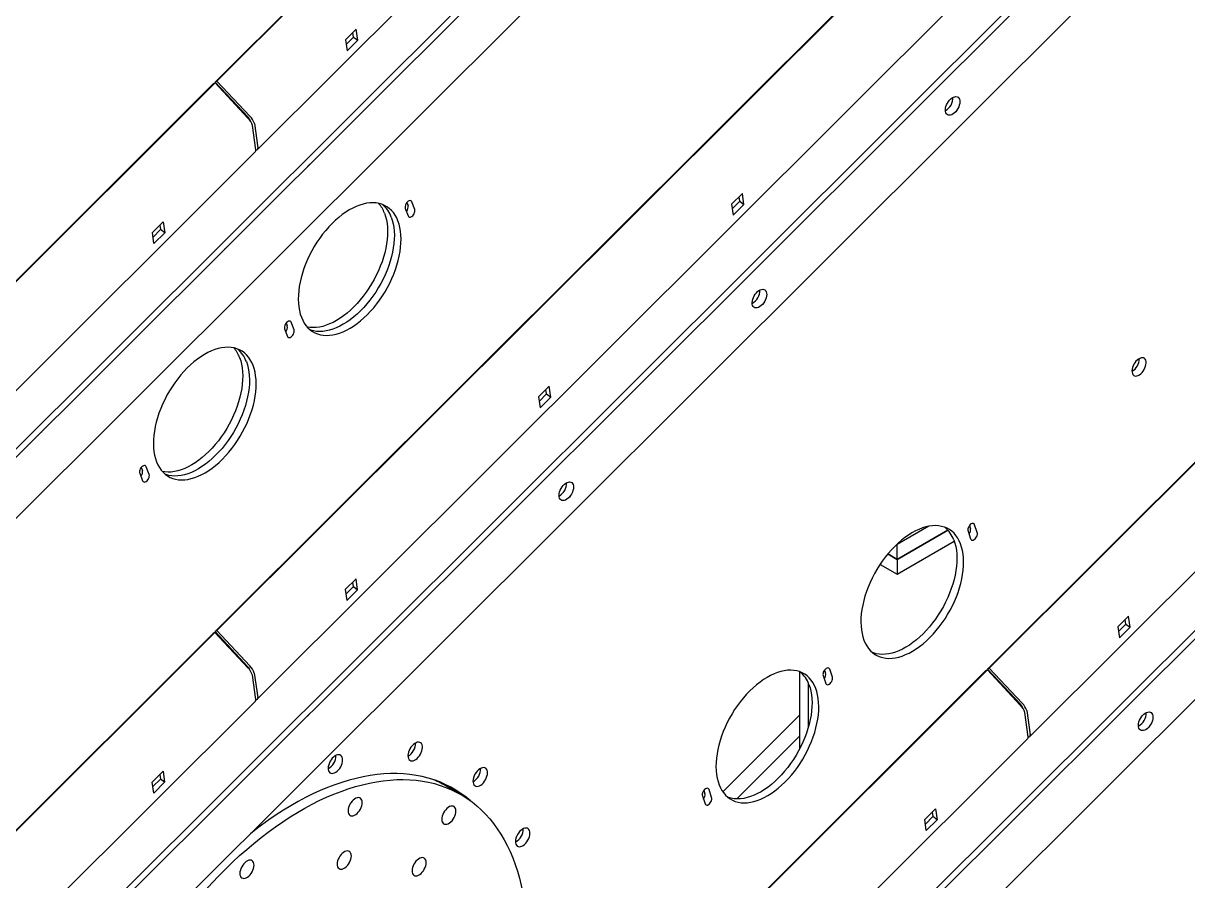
# Model space of a CAD drawing. Header units: millimetres. Extents: x 0 to 55611, y 0 to 32827.
# Drawn here: x 33493 to 34469, y 12980 to 13699 of the extents above; entities that cross this region are included whole.
import ezdxf

# ---------------------------------------------------------------- set-up
doc = ezdxf.new("R2010")
doc.units = ezdxf.units.MM
doc.header["$LTSCALE"] = 10
doc.linetypes.add('SLD-Continua', pattern=[0])
doc.layers.add('EQUIPO', color=30, linetype='SLD-Continua')
doc.layers.add('STRUC', color=5, linetype='SLD-Continua')

msp = doc.modelspace()

# ---------------------------------------------------------------- linework, layer by layer
at = {"color": 7, "linetype": 'SLD-Continua', "lineweight": 25}
for p, q in [((34252.21, 13277.4), (34225.61, 13262.05)), ((34268.17, 13274.17), (34225.61, 13249.6)), ((34225.61, 13249.6), (34217.72, 13254.15)), ((34225.61, 13262.05), (34225.29, 13262.23)), ((34225.61, 13249.6), (34225.61, 13262.05))]:
    msp.add_line(p, q, dxfattribs=at)
at = {"layer": 'EQUIPO', "linetype": 'SLD-Continua', "lineweight": 25}
for p, q in [((32425.42, 12283.7), (35007.26, 14859.31)), ((32427.36, 12278.68), (35009.2, 14854.29)), ((35002.43, 14796.5), (32456.93, 12257.14)), ((32712.76, 12109.46), (35007.16, 14398.32)), ((32717.17, 12106.91), (35009.1, 14393.3)), ((35002.33, 14335.52), (32749.58, 12088.2)), ((34299.96, 14294.82), (33653.55, 13649.97)), ((34301.43, 14295.67), (33655.03, 13650.83)), ((33689.01, 13593.32), (34335.41, 14238.16)), ((34299.86, 13833.83), (33653.45, 13188.99)), ((34301.33, 13834.68), (33654.93, 13189.84)), ((34947.77, 13802.41), (34301.37, 13157.56)), ((34949.25, 13803.26), (34302.85, 13158.42)), ((33688.91, 13132.33), (34335.31, 13777.18)), ((34336.83, 13100.91), (34983.23, 13745.75)), ((34084.81, 12800.42), (35007.09, 13720.48)), ((34089.22, 12797.87), (35009.03, 13715.45)), ((33771.86, 13694.35), (33762.82, 13685.33)), ((33773.17, 13685.14), (33771.86, 13694.35)), ((33762.82, 13685.33), (33764.14, 13676.13)), ((33763.37, 13681.51), (33769.61, 13687.74)), ((33764.14, 13676.13), (33773.17, 13685.14)), ((33769.61, 13687.74), (33769.06, 13691.55)), ((33769.61, 13687.74), (33773.17, 13685.14)), ((35002.26, 13657.67), (34121.63, 12779.16)), ((33651.97, 13648.4), (33005.57, 13003.55)), ((33653.45, 13649.25), (33007.05, 13004.41)), ((33653.45, 13649.25), (33651.97, 13648.4)), ((33681.09, 13619.73), (33653.45, 13649.25)), ((33655.03, 13650.83), (33653.55, 13649.97)), ((33653.55, 13649.97), (33681.19, 13620.46)), ((33655.03, 13650.83), (33682.67, 13621.31)), ((33682.85, 13617.72), (33682.87, 13617.59)), ((33686.42, 13615.12), (33689.33, 13594.76)), ((33687.75, 13593.18), (33684.84, 13613.55)), ((33041.03, 12946.9), (33687.43, 13591.74)), ((34095.8, 13556.62), (34086.77, 13547.61)), ((34097.12, 13547.42), (34095.8, 13556.62)), ((33814.37, 13548.93), (33815.33, 13546.43)), ((33820.99, 13543.16), (33818.53, 13549.54)), ((34086.77, 13547.61), (34088.08, 13538.4)), ((34087.31, 13543.79), (34093.55, 13550.01)), ((34088.08, 13538.4), (34097.12, 13547.42)), ((34093.55, 13550.01), (34093.01, 13553.83)), ((34093.55, 13550.01), (34097.12, 13547.42)), ((33813.05, 13544.07), (33815.51, 13537.7)), ((33600.91, 13523.81), (33609.94, 13532.82)), ((33607.14, 13530.03), (33607.69, 13526.21)), ((33609.94, 13532.82), (33611.26, 13523.61)), ((33602.22, 13514.6), (33600.91, 13523.81)), ((33607.69, 13526.21), (33601.45, 13519.99)), ((33611.26, 13523.61), (33602.22, 13514.6)), ((33611.26, 13523.61), (33607.69, 13526.21)), ((33711.79, 13443.05), (33714.25, 13436.68)), ((33713.11, 13447.91), (33714.07, 13445.41)), ((33719.73, 13442.14), (33717.27, 13448.52)), ((33933.78, 13394.99), (33924.75, 13385.98)), ((33931.53, 13388.38), (33930.98, 13392.2)), ((33935.1, 13385.78), (33933.78, 13394.99)), ((33924.75, 13385.98), (33926.06, 13376.77)), ((33925.29, 13382.16), (33931.53, 13388.38)), ((33926.06, 13376.77), (33935.1, 13385.78)), ((33931.53, 13388.38), (33935.1, 13385.78)), ((33591.59, 13326.68), (33592.55, 13324.19)), ((33598.21, 13320.92), (33595.75, 13327.3)), ((33590.27, 13321.83), (33592.73, 13315.45)), ((34285.01, 13273.41), (34287.24, 13266.81)), ((34286.23, 13278.02), (34287.12, 13275.37)), ((34292.78, 13272.11), (34290.55, 13278.7)), ((33771.76, 13233.36), (33762.72, 13224.35)), ((33762.72, 13224.35), (33764.04, 13215.14)), ((33763.27, 13220.53), (33769.51, 13226.75)), ((33769.51, 13226.75), (33768.96, 13230.57)), ((33769.51, 13226.75), (33773.08, 13224.15)), ((33773.08, 13224.15), (33771.76, 13233.36)), ((33764.04, 13215.14), (33773.08, 13224.15)), ((34419.68, 13201.94), (34410.64, 13192.92)), ((34411.18, 13189.1), (34417.42, 13195.32)), ((34417.42, 13195.32), (34416.88, 13199.14)), ((34417.42, 13195.32), (34420.99, 13192.73)), ((34420.99, 13192.73), (34419.68, 13201.94)), ((33651.87, 13187.41), (33005.47, 12542.57)), ((33653.35, 13188.26), (33006.95, 12543.42)), ((33653.35, 13188.26), (33651.87, 13187.41)), ((33680.99, 13158.75), (33653.35, 13188.26)), ((33654.93, 13189.84), (33653.45, 13188.99)), ((33653.45, 13188.99), (33681.09, 13159.47)), ((33654.93, 13189.84), (33682.57, 13160.32)), ((34410.64, 13192.92), (34411.95, 13183.71)), ((34411.95, 13183.71), (34420.99, 13192.73)), ((34299.79, 13155.98), (33995.21, 12852.14)), ((34301.26, 13156.84), (33995.6, 12851.92)), ((34164.71, 13156.79), (34165.61, 13154.15)), ((34171.26, 13150.88), (34169.03, 13157.48)), ((34301.26, 13156.84), (34299.79, 13155.98)), ((34328.9, 13127.32), (34301.26, 13156.84)), ((34302.85, 13158.42), (34301.37, 13157.56)), ((34301.37, 13157.56), (34329.01, 13128.05)), ((34302.85, 13158.42), (34330.49, 13128.9)), ((33687.65, 13132.2), (33684.74, 13152.56)), ((33686.32, 13154.14), (33689.23, 13133.77)), ((34163.49, 13152.19), (34165.72, 13145.59)), ((33040.93, 12485.91), (33687.33, 13130.76)), ((34330.67, 13125.31), (34330.69, 13125.17)), ((34335.57, 13100.77), (34332.66, 13121.13)), ((34334.24, 13122.71), (34337.15, 13102.35)), ((34053.64, 12818.41), (34335.24, 13099.33)), ((33600.81, 13062.82), (33609.84, 13071.83)), ((33607.04, 13069.04), (33607.59, 13065.22)), ((33609.84, 13071.83), (33611.16, 13062.63)), ((33602.12, 13053.61), (33600.81, 13062.82)), ((33607.59, 13065.22), (33601.35, 13059)), ((33611.16, 13062.63), (33602.12, 13053.61)), ((33611.16, 13062.63), (33607.59, 13065.22)), ((33859.6, 13052.36), (33847.15, 13059.55)), ((34062.22, 13051.17), (34064.45, 13044.57)), ((34063.45, 13055.77), (34064.34, 13053.13)), ((34070, 13049.86), (34067.77, 13056.46)), ((34248.72, 13031.4), (34257.76, 13040.41)), ((34257.76, 13040.41), (34259.07, 13031.2)), ((34250.04, 13022.19), (34248.72, 13031.4)), ((34255.5, 13033.8), (34249.27, 13027.58)), ((34259.07, 13031.2), (34250.04, 13022.19)), ((34254.96, 13037.62), (34255.5, 13033.8)), ((34259.07, 13031.2), (34255.5, 13033.8))]:
    msp.add_line(p, q, dxfattribs=at)
at = {"layer": 'EQUIPO', "linetype": 'SLD-Continua', "lineweight": 25, "flags": 128}
for points in [[(34277.82, 13635.69), (34278.1, 13634.61), (34278.18, 13633.36), (34278.06, 13632), (34277.73, 13630.57), (34277.21, 13629.12), (34276.51, 13627.7), (34275.67, 13626.36), (34274.7, 13625.14), (34273.65, 13624.09), (34272.54, 13623.24), (34271.42, 13622.62), (34270.32, 13622.25), (34269.28, 13622.14), (34268.34, 13622.31), (34267.53, 13622.73), (34266.87, 13623.4), (34266.39, 13624.29), (34266.11, 13625.38), (34266.02, 13626.63), (34266.15, 13627.99), (34266.48, 13629.42), (34267, 13630.87), (34267.7, 13632.28), (34268.54, 13633.63), (34269.51, 13634.84), (34270.56, 13635.89), (34271.67, 13636.75), (34272.79, 13637.37), (34273.89, 13637.74), (34274.93, 13637.84), (34275.87, 13637.68), (34276.68, 13637.26), (34277.34, 13636.59), (34277.82, 13635.69)], [(33687.77, 13592.98), (33687.91, 13592.97), (33688.61, 13593.07), (33689.09, 13593.41), (33689.33, 13593.98), (33689.33, 13594.76)], [(33806.9, 13533.52), (33805.8, 13536.03), (33804.51, 13538.35), (33803.05, 13540.46), (33801.42, 13542.34), (33799.62, 13544), (33797.67, 13545.42), (33795.57, 13546.59), (33793.34, 13547.51), (33790.98, 13548.19), (33788.51, 13548.6), (33785.93, 13548.76), (33783.26, 13548.65), (33780.52, 13548.29), (33777.7, 13547.67), (33774.84, 13546.8), (33771.94, 13545.67), (33769.01, 13544.3), (33766.06, 13542.69), (33763.12, 13540.85), (33760.2, 13538.79), (33757.3, 13536.52), (33754.45, 13534.04), (33751.65, 13531.37), (33748.92, 13528.53), (33746.27, 13525.51), (33743.71, 13522.35), (33741.27, 13519.05), (33738.93, 13515.63), (33736.73, 13512.11), (33734.66, 13508.49), (33732.75, 13504.81), (33730.99, 13501.07), (33729.39, 13497.29), (33727.97, 13493.49), (33726.72, 13489.69), (33725.67, 13485.91), (33724.8, 13482.16), (33724.12, 13478.46), (33723.64, 13474.83), (33723.36, 13471.29), (33723.29, 13467.85), (33723.41, 13464.52), (33723.73, 13461.33), (33724.25, 13458.29), (33724.97, 13455.41), (33725.88, 13452.7), (33726.98, 13450.18), (33728.27, 13447.87), (33729.73, 13445.76), (33731.36, 13443.88), (33733.16, 13442.22), (33735.11, 13440.8), (33737.21, 13439.63), (33739.44, 13438.7), (33741.8, 13438.03), (33744.27, 13437.62), (33746.85, 13437.46), (33749.52, 13437.56), (33752.26, 13437.93), (33755.08, 13438.55), (33757.94, 13439.42), (33760.84, 13440.54), (33763.77, 13441.91), (33766.72, 13443.52), (33769.66, 13445.36), (33772.58, 13447.42), (33775.48, 13449.7), (33778.33, 13452.18), (33781.13, 13454.84), (33783.86, 13457.69), (33786.51, 13460.7), (33789.07, 13463.87), (33791.51, 13467.17), (33793.85, 13470.59), (33796.05, 13474.11), (33798.12, 13477.72), (33800.03, 13481.41), (33801.79, 13485.15), (33803.39, 13488.93), (33804.81, 13492.72), (33806.06, 13496.52), (33807.11, 13500.31), (33807.98, 13504.05), (33808.66, 13507.75), (33809.14, 13511.38), (33809.42, 13514.93), (33809.49, 13518.37), (33809.37, 13521.69), (33809.05, 13524.89), (33808.53, 13527.93), (33807.81, 13530.81), (33806.9, 13533.52)], [(33818.53, 13549.54), (33818.18, 13550.12), (33817.67, 13550.47), (33817.03, 13550.57), (33816.3, 13550.42), (33815.54, 13550.02), (33814.8, 13549.4), (33814.12, 13548.6), (33813.56, 13547.68), (33813.15, 13546.7), (33812.92, 13545.73), (33812.89, 13544.84), (33813.05, 13544.07)], [(33795.58, 13540.05), (33796.49, 13537.34), (33797.21, 13534.46), (33797.73, 13531.42), (33798.06, 13528.23), (33798.18, 13524.9), (33798.1, 13521.46), (33797.82, 13517.91), (33797.35, 13514.28), (33796.67, 13510.59), (33795.8, 13506.84), (33794.74, 13503.05), (33793.5, 13499.26), (33792.08, 13495.46), (33790.48, 13491.68), (33788.72, 13487.94), (33786.8, 13484.26), (33784.74, 13480.64), (33782.53, 13477.12), (33780.2, 13473.7), (33777.75, 13470.4), (33775.2, 13467.23), (33772.55, 13464.22), (33769.82, 13461.38), (33767.02, 13458.71), (33764.17, 13456.23), (33761.27, 13453.95), (33758.34, 13451.89), (33755.4, 13450.05), (33752.46, 13448.45), (33749.53, 13447.08), (33746.63, 13445.95), (33743.76, 13445.08), (33740.95, 13444.46), (33738.2, 13444.09), (33735.54, 13443.99), (33732.96, 13444.15), (33730.78, 13444.5)], [(33801.24, 13536.78), (33802.15, 13534.08), (33802.87, 13531.2), (33803.39, 13528.15), (33803.71, 13524.96), (33803.84, 13521.63), (33803.76, 13518.19), (33803.48, 13514.65), (33803, 13511.02), (33802.33, 13507.32), (33801.46, 13503.57), (33800.4, 13499.79), (33799.15, 13495.99), (33797.73, 13492.19), (33796.14, 13488.42), (33794.38, 13484.68), (33792.46, 13480.99), (33790.39, 13477.38), (33788.19, 13473.85), (33785.86, 13470.43), (33783.41, 13467.13), (33780.85, 13463.97), (33778.21, 13460.96), (33775.48, 13458.11), (33772.68, 13455.44), (33769.82, 13452.96), (33766.93, 13450.69), (33764, 13448.63), (33761.06, 13446.79), (33758.12, 13445.18), (33755.19, 13443.81), (33752.28, 13442.69), (33749.42, 13441.81), (33746.61, 13441.19), (33743.86, 13440.83), (33741.19, 13440.73), (33738.62, 13440.88), (33736.14, 13441.3), (33733.78, 13441.97), (33733.22, 13442.17)], [(33801.24, 13536.78), (33802.15, 13534.08), (33802.87, 13531.2), (33803.39, 13528.15), (33803.71, 13524.96), (33803.84, 13521.63), (33803.76, 13518.19), (33803.48, 13514.65), (33803, 13511.02), (33802.33, 13507.32), (33801.46, 13503.57), (33800.4, 13499.79), (33799.15, 13495.99), (33797.73, 13492.19), (33796.14, 13488.42), (33794.38, 13484.68), (33792.46, 13480.99), (33790.39, 13477.38), (33788.19, 13473.85), (33785.86, 13470.43), (33783.41, 13467.13), (33780.85, 13463.97), (33778.21, 13460.96), (33775.48, 13458.11), (33772.68, 13455.44), (33769.82, 13452.96), (33766.93, 13450.69), (33764, 13448.63), (33761.06, 13446.79), (33758.12, 13445.18), (33755.19, 13443.81), (33752.28, 13442.69), (33749.42, 13441.81), (33746.61, 13441.19), (33743.86, 13440.83), (33741.19, 13440.73), (33738.62, 13440.88), (33736.14, 13441.3), (33733.78, 13441.97), (33733.22, 13442.17)], [(33815.51, 13537.7), (33815.86, 13537.12), (33816.38, 13536.77), (33817.02, 13536.67), (33817.74, 13536.82), (33818.5, 13537.22), (33819.25, 13537.84), (33819.92, 13538.64), (33820.48, 13539.55), (33820.89, 13540.53), (33821.12, 13541.5), (33821.16, 13542.4), (33820.99, 13543.16)], [(34115.8, 13474.06), (34116.08, 13472.97), (34116.16, 13471.73), (34116.04, 13470.37), (34115.71, 13468.94), (34115.19, 13467.49), (34114.49, 13466.07), (34113.65, 13464.73), (34112.68, 13463.51), (34111.63, 13462.46), (34110.52, 13461.61), (34109.4, 13460.99), (34108.3, 13460.62), (34107.26, 13460.51), (34106.32, 13460.67), (34105.5, 13461.1), (34104.85, 13461.77), (34104.37, 13462.66), (34104.08, 13463.75), (34104, 13465), (34104.13, 13466.36), (34104.46, 13467.79), (34104.98, 13469.23), (34105.67, 13470.65), (34106.52, 13471.99), (34107.48, 13473.21), (34108.54, 13474.26), (34109.65, 13475.11), (34110.77, 13475.73), (34111.87, 13476.1), (34112.9, 13476.21), (34113.85, 13476.05), (34114.66, 13475.63), (34115.32, 13474.96), (34115.8, 13474.06)], [(33717.27, 13448.52), (33716.92, 13449.1), (33716.4, 13449.45), (33715.76, 13449.55), (33715.04, 13449.4), (33714.28, 13449), (33713.53, 13448.38), (33712.86, 13447.58), (33712.29, 13446.66), (33711.89, 13445.68), (33711.66, 13444.71), (33711.62, 13443.82), (33711.79, 13443.05)], [(33714.25, 13436.68), (33714.6, 13436.1), (33715.11, 13435.75), (33715.75, 13435.65), (33716.48, 13435.8), (33717.24, 13436.2), (33717.98, 13436.82), (33718.66, 13437.62), (33719.22, 13438.53), (33719.63, 13439.51), (33719.86, 13440.48), (33719.89, 13441.38), (33719.73, 13442.14)], [(33685.38, 13412.29), (33684.28, 13414.81), (33682.99, 13417.13), (33681.53, 13419.23), (33679.9, 13421.12), (33678.1, 13422.77), (33676.15, 13424.19), (33674.05, 13425.37), (33671.82, 13426.29), (33669.46, 13426.96), (33666.99, 13427.38), (33664.41, 13427.53), (33661.75, 13427.43), (33659, 13427.07), (33656.19, 13426.45), (33653.32, 13425.57), (33650.42, 13424.45), (33647.49, 13423.08), (33644.55, 13421.47), (33641.61, 13419.63), (33638.68, 13417.57), (33635.78, 13415.29), (33632.93, 13412.82), (33630.13, 13410.15), (33627.4, 13407.3), (33624.75, 13404.29), (33622.2, 13401.13), (33619.75, 13397.83), (33617.42, 13394.41), (33615.21, 13390.88), (33613.15, 13387.27), (33611.23, 13383.58), (33609.47, 13379.84), (33607.87, 13376.06), (33606.45, 13372.27), (33605.21, 13368.47), (33604.15, 13364.69), (33603.28, 13360.94), (33602.6, 13357.24), (33602.13, 13353.61), (33601.85, 13350.07), (33601.77, 13346.62), (33601.89, 13343.3), (33602.21, 13340.11), (33602.74, 13337.06), (33603.46, 13334.18), (33604.37, 13331.48), (33605.47, 13328.96), (33606.75, 13326.64), (33608.21, 13324.54), (33609.85, 13322.65), (33611.64, 13321), (33613.59, 13319.58), (33615.69, 13318.4), (33617.92, 13317.48), (33620.28, 13316.81), (33622.76, 13316.39), (33625.33, 13316.24), (33628, 13316.34), (33630.75, 13316.7), (33633.56, 13317.32), (33636.42, 13318.2), (33639.33, 13319.32), (33642.26, 13320.69), (33645.2, 13322.3), (33648.14, 13324.14), (33651.07, 13326.2), (33653.96, 13328.48), (33656.82, 13330.95), (33659.62, 13333.62), (33662.35, 13336.47), (33664.99, 13339.48), (33667.55, 13342.64), (33670, 13345.94), (33672.33, 13349.36), (33674.53, 13352.89), (33676.6, 13356.5), (33678.52, 13360.19), (33680.28, 13363.93), (33681.87, 13367.7), (33683.29, 13371.5), (33684.54, 13375.3), (33685.6, 13379.08), (33686.47, 13382.83), (33687.14, 13386.53), (33687.62, 13390.16), (33687.9, 13393.7), (33687.98, 13397.15), (33687.85, 13400.47), (33687.53, 13403.66), (33687.01, 13406.71), (33686.29, 13409.59), (33685.38, 13412.29)], [(33674.06, 13418.82), (33674.98, 13416.12), (33675.7, 13413.24), (33676.22, 13410.19), (33676.54, 13407), (33676.66, 13403.68), (33676.59, 13400.23), (33676.31, 13396.69), (33675.83, 13393.06), (33675.15, 13389.36), (33674.28, 13385.61), (33673.23, 13381.83), (33671.98, 13378.03), (33670.56, 13374.24), (33668.96, 13370.46), (33667.2, 13366.72), (33665.28, 13363.03), (33663.22, 13359.42), (33661.02, 13355.89), (33658.68, 13352.47), (33656.23, 13349.17), (33653.68, 13346.01), (33651.03, 13343), (33648.3, 13340.15), (33645.5, 13337.48), (33642.65, 13335.01), (33639.75, 13332.73), (33636.83, 13330.67), (33633.89, 13328.83), (33630.94, 13327.22), (33628.01, 13325.85), (33625.11, 13324.73), (33622.24, 13323.85), (33619.43, 13323.23), (33616.69, 13322.87), (33614.02, 13322.77), (33611.44, 13322.92), (33609.27, 13323.27)], [(33679.72, 13415.56), (33680.63, 13412.85), (33681.35, 13409.97), (33681.87, 13406.93), (33682.2, 13403.74), (33682.32, 13400.41), (33682.24, 13396.97), (33681.96, 13393.42), (33681.49, 13389.79), (33680.81, 13386.1), (33679.94, 13382.35), (33678.88, 13378.56), (33677.64, 13374.77), (33676.21, 13370.97), (33674.62, 13367.19), (33672.86, 13363.45), (33670.94, 13359.77), (33668.88, 13356.15), (33666.67, 13352.63), (33664.34, 13349.21), (33661.89, 13345.91), (33659.34, 13342.75), (33656.69, 13339.73), (33653.96, 13336.89), (33651.16, 13334.22), (33648.31, 13331.74), (33645.41, 13329.47), (33642.48, 13327.4), (33639.54, 13325.56), (33636.6, 13323.96), (33633.67, 13322.59), (33630.77, 13321.46), (33627.9, 13320.59), (33625.09, 13319.97), (33622.34, 13319.61), (33619.68, 13319.5), (33617.1, 13319.66), (33614.63, 13320.07), (33612.27, 13320.74), (33611.7, 13320.95)], [(33679.72, 13415.56), (33680.63, 13412.85), (33681.35, 13409.97), (33681.87, 13406.93), (33682.2, 13403.74), (33682.32, 13400.41), (33682.24, 13396.97), (33681.96, 13393.42), (33681.49, 13389.79), (33680.81, 13386.1), (33679.94, 13382.35), (33678.88, 13378.56), (33677.64, 13374.77), (33676.21, 13370.97), (33674.62, 13367.19), (33672.86, 13363.45), (33670.94, 13359.77), (33668.88, 13356.15), (33666.67, 13352.63), (33664.34, 13349.21), (33661.89, 13345.91), (33659.34, 13342.75), (33656.69, 13339.73), (33653.96, 13336.89), (33651.16, 13334.22), (33648.31, 13331.74), (33645.41, 13329.47), (33642.48, 13327.4), (33639.54, 13325.56), (33636.6, 13323.96), (33633.67, 13322.59), (33630.77, 13321.46), (33627.9, 13320.59), (33625.09, 13319.97), (33622.34, 13319.61), (33619.68, 13319.5), (33617.1, 13319.66), (33614.63, 13320.07), (33612.27, 13320.74), (33611.7, 13320.95)], [(34434.03, 13416.59), (34433.56, 13417.47), (34432.92, 13418.12), (34432.12, 13418.54), (34431.2, 13418.69), (34430.19, 13418.59), (34429.11, 13418.23), (34428.02, 13417.62), (34426.94, 13416.79), (34425.91, 13415.76), (34424.96, 13414.57), (34424.14, 13413.26), (34423.46, 13411.88), (34422.95, 13410.46), (34422.63, 13409.07), (34422.51, 13407.74), (34422.59, 13406.52), (34422.86, 13405.46), (34423.33, 13404.58), (34423.97, 13403.93), (34424.77, 13403.52), (34425.69, 13403.36), (34426.7, 13403.46), (34427.78, 13403.82), (34428.87, 13404.43), (34429.95, 13405.26), (34430.98, 13406.29), (34431.93, 13407.48), (34432.75, 13408.79), (34433.43, 13410.17), (34433.94, 13411.59), (34434.26, 13412.98), (34434.38, 13414.31), (34434.31, 13415.53), (34434.03, 13416.59)], [(33595.75, 13327.3), (33595.4, 13327.87), (33594.89, 13328.23), (33594.24, 13328.33), (33593.52, 13328.17), (33592.76, 13327.77), (33592.01, 13327.15), (33591.34, 13326.36), (33590.78, 13325.44), (33590.37, 13324.46), (33590.14, 13323.49), (33590.11, 13322.59), (33590.27, 13321.83)], [(33592.73, 13315.45), (33593.08, 13314.87), (33593.59, 13314.52), (33594.24, 13314.42), (33594.96, 13314.58), (33595.72, 13314.98), (33596.47, 13315.6), (33597.14, 13316.39), (33597.7, 13317.31), (33598.11, 13318.29), (33598.34, 13319.26), (33598.38, 13320.16), (33598.21, 13320.92)], [(33953.77, 13312.43), (33954.06, 13311.34), (33954.14, 13310.1), (33954.01, 13308.74), (33953.68, 13307.31), (33953.16, 13305.86), (33952.47, 13304.44), (33951.62, 13303.1), (33950.66, 13301.88), (33949.6, 13300.83), (33948.5, 13299.98), (33947.37, 13299.36), (33946.28, 13298.99), (33945.24, 13298.88), (33944.3, 13299.04), (33943.48, 13299.46), (33942.82, 13300.13), (33942.34, 13301.03), (33942.06, 13302.12), (33941.98, 13303.36), (33942.11, 13304.73), (33942.44, 13306.15), (33942.96, 13307.6), (33943.65, 13309.02), (33944.5, 13310.36), (33945.46, 13311.58), (33946.52, 13312.63), (33947.62, 13313.48), (33948.74, 13314.1), (33949.84, 13314.47), (33950.88, 13314.58), (33951.82, 13314.42), (33952.64, 13314), (33953.29, 13313.33), (33953.77, 13312.43)], [(34278.77, 13262.66), (34277.67, 13265.17), (34276.38, 13267.49), (34274.92, 13269.6), (34273.29, 13271.48), (34271.49, 13273.14), (34269.54, 13274.56), (34267.44, 13275.73), (34265.21, 13276.66), (34262.85, 13277.33), (34260.38, 13277.74), (34257.8, 13277.9), (34255.13, 13277.79), (34252.39, 13277.43), (34249.58, 13276.81), (34246.71, 13275.94), (34243.81, 13274.81), (34240.88, 13273.44), (34237.93, 13271.83), (34234.99, 13270), (34232.07, 13267.93), (34229.17, 13265.66), (34226.32, 13263.18), (34223.52, 13260.51), (34220.79, 13257.67), (34218.14, 13254.65), (34215.59, 13251.49), (34213.14, 13248.19), (34210.81, 13244.77), (34208.6, 13241.25), (34206.54, 13237.63), (34204.62, 13233.95), (34202.86, 13230.21), (34201.26, 13226.43), (34199.84, 13222.63), (34198.6, 13218.83), (34197.54, 13215.05), (34196.67, 13211.3), (34195.99, 13207.6), (34195.51, 13203.97), (34195.24, 13200.43), (34195.16, 13196.99), (34195.28, 13193.66), (34195.6, 13190.47), (34196.13, 13187.43), (34196.84, 13184.55), (34197.76, 13181.84), (34198.86, 13179.32), (34200.14, 13177.01), (34201.6, 13174.9), (34203.24, 13173.02), (34205.03, 13171.36), (34206.98, 13169.94), (34209.08, 13168.77), (34211.31, 13167.84), (34213.67, 13167.17), (34216.14, 13166.76), (34218.72, 13166.6), (34221.39, 13166.7), (34224.13, 13167.07), (34226.95, 13167.69), (34229.81, 13168.56), (34232.72, 13169.68), (34235.65, 13171.05), (34238.59, 13172.66), (34241.53, 13174.5), (34244.45, 13176.56), (34247.35, 13178.84), (34250.21, 13181.32), (34253, 13183.99), (34255.73, 13186.83), (34258.38, 13189.84), (34260.94, 13193.01), (34263.39, 13196.31), (34265.72, 13199.73), (34267.92, 13203.25), (34269.99, 13206.87), (34271.9, 13210.55), (34273.66, 13214.29), (34275.26, 13218.07), (34276.68, 13221.86), (34277.93, 13225.66), (34278.99, 13229.45), (34279.85, 13233.2), (34280.53, 13236.89), (34281.01, 13240.52), (34281.29, 13244.07), (34281.37, 13247.51), (34281.24, 13250.83), (34280.92, 13254.03), (34280.4, 13257.07), (34279.68, 13259.95), (34278.77, 13262.66)], [(34290.55, 13278.7), (34290.22, 13279.31), (34289.73, 13279.69), (34289.1, 13279.82), (34288.38, 13279.7), (34287.62, 13279.33), (34286.87, 13278.74), (34286.19, 13277.96), (34285.61, 13277.05), (34285.18, 13276.08), (34284.92, 13275.11), (34284.87, 13274.19), (34285.01, 13273.41)], [(34273.11, 13265.92), (34274.02, 13263.22), (34274.74, 13260.34), (34275.26, 13257.29), (34275.59, 13254.1), (34275.71, 13250.78), (34275.63, 13247.33), (34275.35, 13243.79), (34274.87, 13240.16), (34274.2, 13236.46), (34273.33, 13232.71), (34272.27, 13228.93), (34271.03, 13225.13), (34269.6, 13221.33), (34268.01, 13217.56), (34266.25, 13213.82), (34264.33, 13210.13), (34262.26, 13206.52), (34260.06, 13202.99), (34257.73, 13199.57), (34255.28, 13196.27), (34252.73, 13193.11), (34250.08, 13190.1), (34247.35, 13187.25), (34244.55, 13184.58), (34241.69, 13182.11), (34238.8, 13179.83), (34235.87, 13177.77), (34232.93, 13175.93), (34229.99, 13174.32), (34227.06, 13172.95), (34224.15, 13171.83), (34221.29, 13170.95), (34218.48, 13170.33), (34215.73, 13169.97), (34213.06, 13169.87), (34210.49, 13170.02), (34208.01, 13170.44), (34205.66, 13171.11), (34205.09, 13171.32)], [(34287.24, 13266.81), (34287.56, 13266.21), (34288.06, 13265.83), (34288.69, 13265.69), (34289.41, 13265.82), (34290.17, 13266.19), (34290.91, 13266.78), (34291.6, 13267.56), (34292.18, 13268.46), (34292.61, 13269.44), (34292.86, 13270.41), (34292.92, 13271.32), (34292.78, 13272.11)], [(34157.25, 13141.43), (34156.15, 13143.95), (34154.87, 13146.27), (34153.4, 13148.37), (34151.77, 13150.26), (34149.97, 13151.91), (34148.02, 13153.33), (34145.93, 13154.51), (34143.69, 13155.43), (34141.33, 13156.1), (34138.86, 13156.52), (34136.28, 13156.67), (34133.62, 13156.57), (34130.87, 13156.21), (34128.06, 13155.59), (34125.19, 13154.71), (34122.29, 13153.59), (34119.36, 13152.22), (34116.42, 13150.61), (34113.48, 13148.77), (34110.55, 13146.71), (34107.65, 13144.43), (34104.8, 13141.96), (34102, 13139.29), (34099.27, 13136.44), (34096.62, 13133.43), (34094.07, 13130.27), (34091.62, 13126.97), (34089.29, 13123.55), (34087.08, 13120.02), (34085.02, 13116.41), (34083.1, 13112.72), (34081.34, 13108.98), (34079.75, 13105.21), (34078.32, 13101.41), (34077.08, 13097.61), (34076.02, 13093.83), (34075.15, 13090.08), (34074.48, 13086.38), (34074, 13082.75), (34073.72, 13079.21), (34073.64, 13075.76), (34073.76, 13072.44), (34074.09, 13069.25), (34074.61, 13066.2), (34075.33, 13063.32), (34076.24, 13060.62), (34077.34, 13058.1), (34078.62, 13055.78), (34080.09, 13053.68), (34081.72, 13051.79), (34083.51, 13050.14), (34085.47, 13048.72), (34087.56, 13047.54), (34089.8, 13046.62), (34092.15, 13045.95), (34094.63, 13045.53), (34097.2, 13045.38), (34099.87, 13045.48), (34102.62, 13045.84), (34105.43, 13046.46), (34108.29, 13047.34), (34111.2, 13048.46), (34114.13, 13049.83), (34117.07, 13051.44), (34120.01, 13053.28), (34122.94, 13055.34), (34125.83, 13057.62), (34128.69, 13060.09), (34131.49, 13062.76), (34134.22, 13065.61), (34136.87, 13068.62), (34139.42, 13071.78), (34141.87, 13075.08), (34144.2, 13078.5), (34146.4, 13082.03), (34148.47, 13085.64), (34150.39, 13089.33), (34152.15, 13093.07), (34153.74, 13096.84), (34155.17, 13100.64), (34156.41, 13104.44), (34157.47, 13108.22), (34158.34, 13111.97), (34159.01, 13115.67), (34159.49, 13119.3), (34159.77, 13122.84), (34159.85, 13126.29), (34159.73, 13129.61), (34159.4, 13132.8), (34158.88, 13135.85), (34158.16, 13138.73), (34157.25, 13141.43)], [(34169.03, 13157.48), (34168.7, 13158.08), (34168.21, 13158.47), (34167.58, 13158.6), (34166.86, 13158.48), (34166.1, 13158.11), (34165.36, 13157.51), (34164.67, 13156.74), (34164.09, 13155.83), (34163.66, 13154.86), (34163.41, 13153.88), (34163.35, 13152.97), (34163.49, 13152.19)], [(34165.72, 13145.59), (34166.05, 13144.99), (34166.54, 13144.6), (34167.17, 13144.47), (34167.89, 13144.59), (34168.65, 13144.96), (34169.4, 13145.56), (34170.08, 13146.33), (34170.66, 13147.24), (34171.09, 13148.21), (34171.35, 13149.19), (34171.4, 13150.1), (34171.26, 13150.88)], [(34151.59, 13144.7), (34152.5, 13141.99), (34153.22, 13139.11), (34153.75, 13136.07), (34154.07, 13132.88), (34154.19, 13129.55), (34154.11, 13126.11), (34153.83, 13122.56), (34153.36, 13118.93), (34152.68, 13115.24), (34151.81, 13111.49), (34150.75, 13107.71), (34149.51, 13103.91), (34148.09, 13100.11), (34146.49, 13096.33), (34144.73, 13092.59), (34142.81, 13088.91), (34140.75, 13085.29), (34138.54, 13081.77), (34136.21, 13078.35), (34133.76, 13075.05), (34131.21, 13071.89), (34128.56, 13068.87), (34125.83, 13066.03), (34123.03, 13063.36), (34120.18, 13060.88), (34117.28, 13058.61), (34114.36, 13056.54), (34111.41, 13054.7), (34108.47, 13053.1), (34105.54, 13051.73), (34102.64, 13050.6), (34099.77, 13049.73), (34096.96, 13049.11), (34094.21, 13048.75), (34091.55, 13048.64), (34088.97, 13048.8), (34086.5, 13049.21), (34084.14, 13049.88), (34083.57, 13050.09)], [(33687.67, 13131.99), (33687.81, 13131.98), (33688.51, 13132.08), (33688.99, 13132.42), (33689.23, 13132.99), (33689.23, 13133.77)], [(34439.77, 13119.48), (34440.06, 13118.39), (34440.14, 13117.15), (34440.01, 13115.79), (34439.68, 13114.36), (34439.16, 13112.91), (34438.47, 13111.49), (34437.62, 13110.15), (34436.66, 13108.93), (34435.6, 13107.88), (34434.5, 13107.03), (34433.37, 13106.41), (34432.27, 13106.04), (34431.24, 13105.93), (34430.3, 13106.09), (34429.48, 13106.51), (34428.82, 13107.18), (34428.34, 13108.08), (34428.06, 13109.17), (34427.98, 13110.41), (34428.11, 13111.78), (34428.43, 13113.2), (34428.96, 13114.65), (34429.65, 13116.07), (34430.49, 13117.41), (34431.46, 13118.63), (34432.51, 13119.68), (34433.62, 13120.53), (34434.74, 13121.15), (34435.84, 13121.52), (34436.88, 13121.63), (34437.82, 13121.47), (34438.64, 13121.05), (34439.29, 13120.38), (34439.77, 13119.48)], [(34335.59, 13100.57), (34335.72, 13100.56), (34336.42, 13100.66), (34336.9, 13101), (34337.15, 13101.57), (34337.15, 13102.35)], [(33827.06, 13094.14), (33826.58, 13095.03), (33825.92, 13095.7), (33825.11, 13096.13), (33824.17, 13096.29), (33823.13, 13096.18), (33822.03, 13095.81), (33820.91, 13095.19), (33819.8, 13094.34), (33818.75, 13093.29), (33817.78, 13092.07), (33816.94, 13090.73), (33816.24, 13089.31), (33815.72, 13087.86), (33815.39, 13086.43), (33815.26, 13085.07), (33815.34, 13083.83), (33815.63, 13082.74), (33816.11, 13081.84), (33816.77, 13081.17), (33817.58, 13080.75), (33818.52, 13080.59), (33819.56, 13080.7), (33820.66, 13081.07), (33821.78, 13081.69), (33822.89, 13082.54), (33823.94, 13083.59), (33824.91, 13084.81), (33825.75, 13086.15), (33826.45, 13087.57), (33826.97, 13089.02), (33827.3, 13090.44), (33827.42, 13091.8), (33827.34, 13093.05), (33827.06, 13094.14)], [(33760.14, 13083.63), (33759.66, 13084.53), (33759, 13085.2), (33758.19, 13085.62), (33757.24, 13085.78), (33756.21, 13085.68), (33755.11, 13085.31), (33753.99, 13084.69), (33752.88, 13083.83), (33751.82, 13082.78), (33750.86, 13081.57), (33750.01, 13080.22), (33749.32, 13078.81), (33748.8, 13077.36), (33748.47, 13075.93), (33748.34, 13074.57), (33748.42, 13073.32), (33748.71, 13072.23), (33749.19, 13071.34), (33749.85, 13070.67), (33750.66, 13070.24), (33751.6, 13070.08), (33752.64, 13070.19), (33753.74, 13070.56), (33754.86, 13071.18), (33755.97, 13072.03), (33757.02, 13073.08), (33757.99, 13074.3), (33758.83, 13075.64), (33759.53, 13077.06), (33760.05, 13078.51), (33760.38, 13079.94), (33760.5, 13081.3), (33760.42, 13082.54), (33760.14, 13083.63)], [(33867.75, 13047.04), (33867.67, 13047.12), (33863.75, 13050.35), (33859.68, 13053.34), (33855.46, 13056.1), (33851.09, 13058.61), (33846.59, 13060.87), (33841.96, 13062.89), (33837.19, 13064.65), (33832.3, 13066.17), (33827.29, 13067.43), (33822.17, 13068.43), (33816.94, 13069.18), (33811.61, 13069.67), (33806.18, 13069.91), (33800.65, 13069.88), (33795.05, 13069.6), (33789.36, 13069.06), (33783.6, 13068.27), (33777.77, 13067.22), (33771.87, 13065.91), (33765.93, 13064.35), (33759.93, 13062.54), (33753.89, 13060.48), (33747.81, 13058.17), (33741.71, 13055.61), (33735.57, 13052.81), (33729.43, 13049.77), (33723.27, 13046.5), (33717.1, 13042.99), (33710.94, 13039.26), (33704.78, 13035.29), (33698.64, 13031.11), (33692.53, 13026.71), (33686.43, 13022.09), (33683.1, 13019.47)], [(33881.61, 13072.77), (33881.13, 13073.67), (33880.48, 13074.34), (33879.66, 13074.76), (33878.72, 13074.92), (33877.68, 13074.81), (33876.58, 13074.44), (33875.46, 13073.82), (33874.36, 13072.97), (33873.3, 13071.92), (33872.34, 13070.7), (33871.49, 13069.36), (33870.8, 13067.94), (33870.28, 13066.5), (33869.95, 13065.07), (33869.82, 13063.71), (33869.9, 13062.46), (33870.19, 13061.37), (33870.66, 13060.48), (33871.32, 13059.81), (33872.14, 13059.38), (33873.08, 13059.22), (33874.12, 13059.33), (33875.21, 13059.7), (33876.34, 13060.32), (33877.44, 13061.17), (33878.5, 13062.22), (33879.46, 13063.44), (33880.31, 13064.78), (33881, 13066.2), (33881.52, 13067.65), (33881.85, 13069.08), (33881.98, 13070.44), (33881.9, 13071.68), (33881.61, 13072.77)], [(33536.1, 12710.86), (33536.2, 12718), (33536.5, 12725.25), (33536.99, 12732.6), (33537.69, 12740.05), (33538.58, 12747.57), (33539.67, 12755.17), (33540.95, 12762.85), (33542.43, 12770.58), (33544.09, 12778.36), (33545.95, 12786.19), (33548, 12794.05), (33550.23, 12801.94), (33552.65, 12809.85), (33555.25, 12817.77), (33558.03, 12825.69), (33560.98, 12833.61), (33564.1, 12841.52), (33567.4, 12849.4), (33570.86, 12857.25), (33574.48, 12865.06), (33578.27, 12872.83), (33582.2, 12880.53), (33586.29, 12888.18), (33590.52, 12895.76), (33594.9, 12903.25), (33599.41, 12910.66), (33604.05, 12917.98), (33608.82, 12925.19), (33613.72, 12932.29), (33618.73, 12939.27), (33623.85, 12946.13), (33629.08, 12952.86), (33634.42, 12959.45), (33639.84, 12965.89), (33645.36, 12972.18), (33650.96, 12978.31), (33656.64, 12984.28), (33662.39, 12990.07), (33668.21, 12995.68), (33674.09, 13001.11), (33680.02, 13006.35), (33686, 13011.4), (33692.02, 13016.24), (33698.08, 13020.88), (33704.17, 13025.31), (33710.27, 13029.53), (33716.4, 13033.52), (33722.53, 13037.29), (33728.67, 13040.84), (33734.8, 13044.15), (33740.93, 13047.22), (33747.04, 13050.06), (33753.12, 13052.66), (33759.18, 13055.02), (33765.2, 13057.12), (33771.18, 13058.98), (33777.11, 13060.59), (33782.99, 13061.95), (33788.81, 13063.05), (33794.56, 13063.9), (33800.24, 13064.49), (33805.84, 13064.83), (33811.36, 13064.91), (33816.79, 13064.74), (33822.12, 13064.3), (33827.35, 13063.62), (33832.47, 13062.67), (33837.49, 13061.47), (33842.38, 13060.02), (33847.15, 13058.32), (33851.8, 13056.37), (33856.31, 13054.17), (33860.68, 13051.72), (33864.92, 13049.04), (33869, 13046.11), (33872.94, 13042.94), (33876.72, 13039.55), (33880.35, 13035.92), (33883.81, 13032.06), (33887.1, 13027.99), (33890.23, 13023.69), (33893.18, 13019.19), (33895.96, 13014.47), (33898.56, 13009.55), (33900.98, 13004.43), (33903.21, 12999.12), (33905.26, 12993.62), (33907.12, 12987.94), (33908.78, 12982.08), (33910.26, 12976.05), (33911.54, 12969.86), (33912.63, 12963.52), (33913.52, 12957.02), (33914.22, 12950.38), (33914.71, 12943.6), (33915.01, 12936.7), (33915.11, 12929.67), (33915.01, 12922.52), (33914.71, 12915.27), (33914.22, 12907.92), (33913.52, 12900.48), (33913.4, 12899.37)], [(33765.05, 13038.64), (33765.15, 13037.43), (33765.45, 13036.39), (33765.94, 13035.54), (33766.6, 13034.91), (33767.41, 13034.52), (33768.34, 13034.4), (33769.36, 13034.53), (33770.44, 13034.92), (33771.54, 13035.55), (33772.61, 13036.41), (33773.64, 13037.45), (33774.57, 13038.66), (33775.38, 13039.98), (33776.04, 13041.37), (33776.53, 13042.78), (33776.83, 13044.18), (33776.93, 13045.49), (33776.83, 13046.7), (33776.53, 13047.74), (33776.04, 13048.59), (33775.38, 13049.22), (33774.57, 13049.6), (33773.64, 13049.73), (33772.61, 13049.6), (33771.54, 13049.21), (33770.44, 13048.58), (33769.36, 13047.72), (33768.34, 13046.68), (33767.41, 13045.47), (33766.6, 13044.15), (33765.94, 13042.76), (33765.45, 13041.35), (33765.15, 13039.95), (33765.05, 13038.64)], [(34067.77, 13056.46), (34067.44, 13057.06), (34066.95, 13057.45), (34066.32, 13057.58), (34065.6, 13057.46), (34064.84, 13057.09), (34064.09, 13056.49), (34063.4, 13055.72), (34062.83, 13054.81), (34062.4, 13053.84), (34062.14, 13052.86), (34062.08, 13051.95), (34062.22, 13051.17)], [(34064.45, 13044.57), (34064.78, 13043.97), (34065.28, 13043.58), (34065.91, 13043.45), (34066.63, 13043.57), (34067.38, 13043.94), (34068.13, 13044.54), (34068.82, 13045.31), (34069.4, 13046.22), (34069.83, 13047.19), (34070.08, 13048.17), (34070.14, 13049.08), (34070, 13049.86)], [(33843.66, 13031.61), (33843.76, 13030.41), (33844.06, 13029.36), (33844.55, 13028.51), (33845.21, 13027.88), (33846.02, 13027.5), (33846.96, 13027.37), (33847.98, 13027.5), (33849.06, 13027.89), (33850.15, 13028.53), (33851.23, 13029.38), (33852.25, 13030.43), (33853.18, 13031.63), (33853.99, 13032.95), (33854.65, 13034.34), (33855.14, 13035.76), (33855.44, 13037.15), (33855.54, 13038.47), (33855.44, 13039.67), (33855.14, 13040.71), (33854.65, 13041.56), (33853.99, 13042.19), (33853.18, 13042.58), (33852.25, 13042.71), (33851.23, 13042.57), (33850.15, 13042.18), (33849.05, 13041.55), (33847.98, 13040.7), (33846.96, 13039.65), (33846.02, 13038.45), (33845.21, 13037.13), (33844.55, 13035.73), (33844.06, 13034.32), (33843.76, 13032.93), (33843.66, 13031.61)], [(33917.22, 13022.11), (33916.74, 13023), (33916.09, 13023.67), (33915.27, 13024.1), (33914.33, 13024.26), (33913.29, 13024.15), (33912.19, 13023.78), (33911.07, 13023.16), (33909.96, 13022.31), (33908.91, 13021.26), (33907.94, 13020.04), (33907.1, 13018.7), (33906.4, 13017.28), (33905.88, 13015.83), (33905.55, 13014.4), (33905.43, 13013.04), (33905.51, 13011.8), (33905.79, 13010.71), (33906.27, 13009.81), (33906.93, 13009.14), (33907.74, 13008.72), (33908.69, 13008.56), (33909.72, 13008.66), (33910.82, 13009.03), (33911.94, 13009.65), (33913.05, 13010.51), (33914.11, 13011.56), (33915.07, 13012.77), (33915.92, 13014.12), (33916.61, 13015.53), (33917.13, 13016.98), (33917.46, 13018.41), (33917.59, 13019.77), (33917.51, 13021.02), (33917.22, 13022.11)], [(33767.78, 13000.78), (33767.68, 13001.98), (33767.38, 13003.02), (33766.89, 13003.87), (33766.23, 13004.5), (33765.42, 13004.89), (33764.49, 13005.01), (33763.46, 13004.88), (33762.39, 13004.49), (33761.29, 13003.86), (33760.21, 13003.01), (33759.19, 13001.96), (33758.26, 13000.75), (33757.45, 12999.43), (33756.79, 12998.04), (33756.3, 12996.63), (33756, 12995.24), (33755.9, 12993.92), (33756, 12992.72), (33756.3, 12991.67), (33756.79, 12990.82), (33757.45, 12990.19), (33758.26, 12989.81), (33759.19, 12989.68), (33760.21, 12989.81), (33761.29, 12990.2), (33762.39, 12990.83), (33763.46, 12991.69), (33764.49, 12992.74), (33765.42, 12993.94), (33766.23, 12995.26), (33766.89, 12996.65), (33767.38, 12998.07), (33767.68, 12999.46), (33767.78, 13000.78)], [(33674.28, 12986.23), (33674.38, 12985.03), (33674.68, 12983.98), (33675.16, 12983.13), (33675.83, 12982.5), (33676.64, 12982.12), (33677.57, 12981.99), (33678.59, 12982.12), (33679.67, 12982.51), (33680.76, 12983.15), (33681.84, 12984), (33682.86, 12985.05), (33683.79, 12986.25), (33684.6, 12987.57), (33685.26, 12988.96), (33685.75, 12990.38), (33686.05, 12991.77), (33686.15, 12993.09), (33686.05, 12994.29), (33685.75, 12995.33), (33685.26, 12996.19), (33684.6, 12996.81), (33683.79, 12997.2), (33682.86, 12997.33), (33681.84, 12997.19), (33680.76, 12996.81), (33679.67, 12996.17), (33678.59, 12995.32), (33677.57, 12994.27), (33676.64, 12993.07), (33675.83, 12991.75), (33675.16, 12990.35), (33674.68, 12988.94), (33674.38, 12987.55), (33674.28, 12986.23)], [(33830.54, 12995.17), (33830.44, 12996.37), (33830.14, 12997.41), (33829.65, 12998.26), (33828.99, 12998.89), (33828.18, 12999.28), (33827.25, 12999.41), (33826.23, 12999.27), (33825.15, 12998.88), (33824.06, 12998.25), (33822.98, 12997.4), (33821.96, 12996.35), (33821.02, 12995.14), (33820.21, 12993.82), (33819.55, 12992.43), (33819.06, 12991.02), (33818.77, 12989.63), (33818.66, 12988.31), (33818.77, 12987.11), (33819.07, 12986.06), (33819.55, 12985.21), (33820.21, 12984.58), (33821.02, 12984.2), (33821.96, 12984.07), (33822.98, 12984.2), (33824.06, 12984.59), (33825.15, 12985.22), (33826.23, 12986.08), (33827.25, 12987.13), (33828.18, 12988.33), (33828.99, 12989.65), (33829.65, 12991.04), (33830.14, 12992.46), (33830.44, 12993.85), (33830.54, 12995.17)]]:
    msp.add_lwpolyline(points, dxfattribs=at)
at = {"layer": 'EQUIPO', "linetype": 'SLD-Continua', "lineweight": 25}
for centre, radius, start, end in [((34259.75, 13637.13), 12.76, 299.50536, 0.50002), ((33671.69, 13609.81), 13.67, 15.87795, 46.584), ((33677.04, 13616.06), 6.05, 15.87795, 46.584), ((33673.27, 13611.38), 13.67, 15.87795, 46.584), ((33686.27, 13592.76), 1.54, 318.72642, 16.05935), ((33723.27, 13588.64), 12.24, 308.38174, 321.47984), ((33770.95, 13530.9), 26.28, 20.37835, 41.32767), ((33778.07, 13528.46), 24.61, 19.75192, 49.96222), ((33809.98, 13545.28), 5.48, 317.44643, 12.14302), ((33654.17, 13519.7), 12.24, 308.38174, 321.47984), ((34097.73, 13475.49), 12.76, 299.50536, 0.50002), ((33708.72, 13444.26), 5.48, 317.44644, 12.143), ((33649.43, 13409.67), 26.28, 20.37835, 41.32767), ((33656.56, 13407.24), 24.61, 19.75192, 49.96222), ((34416.18, 13418.11), 12.54, 300.31942, 359.68596), ((33498.95, 13364.86), 12.24, 308.38174, 321.47984), ((33587.2, 13323.03), 5.48, 317.44643, 12.14304), ((33935.71, 13313.86), 12.76, 299.50536, 0.50002), ((33878.39, 13282.5), 12.24, 308.38174, 321.47984), ((34249.95, 13257.6), 24.61, 19.75192, 49.96222), ((34281.68, 13274.35), 5.54, 319.6537, 10.58259), ((33671.59, 13148.82), 13.67, 15.87795, 46.584), ((33676.94, 13155.08), 6.05, 15.87795, 46.584), ((33673.18, 13150.4), 13.67, 15.87795, 46.584), ((34128.43, 13136.38), 24.61, 19.75192, 49.96222), ((34160.16, 13153.13), 5.54, 319.6537, 10.58259), ((33686.17, 13131.77), 1.54, 318.72642, 16.05935), ((34319.51, 13117.39), 13.67, 15.87795, 46.584), ((34324.85, 13123.65), 6.05, 15.87795, 46.584), ((34321.09, 13118.97), 13.67, 15.87795, 46.584), ((33723.17, 13127.65), 12.24, 308.38174, 321.47984), ((34421.7, 13120.91), 12.76, 299.50536, 0.50002), ((34334.09, 13100.35), 1.54, 318.72642, 16.05935), ((33808.99, 13095.57), 12.76, 299.50536, 0.50002), ((33742.07, 13085.07), 12.76, 299.50536, 0.50001), ((33863.55, 13074.2), 12.76, 299.50535, 0.50002), ((33802.22, 12981.68), 89.9, 60.01383, 68.40529), ((33802.31, 12982), 90.78, 50.68858, 57.90218), ((33654.07, 13058.72), 12.24, 308.38174, 321.47984), ((34058.89, 13052.11), 5.54, 319.6537, 10.5826), ((33899.15, 13023.54), 12.76, 299.50536, 0.50002)]:
    msp.add_arc(centre, radius, start, end, dxfattribs=at)
at = {"layer": 'STRUC', "linetype": 'SLD-Continua', "lineweight": 25}
for p, q in [((34225.61, 13249.6), (34268.17, 13274.17)), ((34225.61, 13237.16), (34273.51, 13264.81)), ((34285.56, 13271.77), (34286.89, 13272.53)), ((34217.72, 13254.15), (34225.61, 13249.6)), ((34211.25, 13245.45), (34225.61, 13237.16)), ((34225.61, 13249.6), (34225.61, 13237.16)), ((34143.95, 13091.06), (34143.95, 13155.34)), ((34151.14, 13109.01), (34151.14, 13145.81)), ((34079.36, 13054.67), (34143.95, 13119.14)), ((34091.02, 13048.65), (34143.95, 13101.48))]:
    msp.add_line(p, q, dxfattribs=at)

doc.saveas('drawing.dxf')
